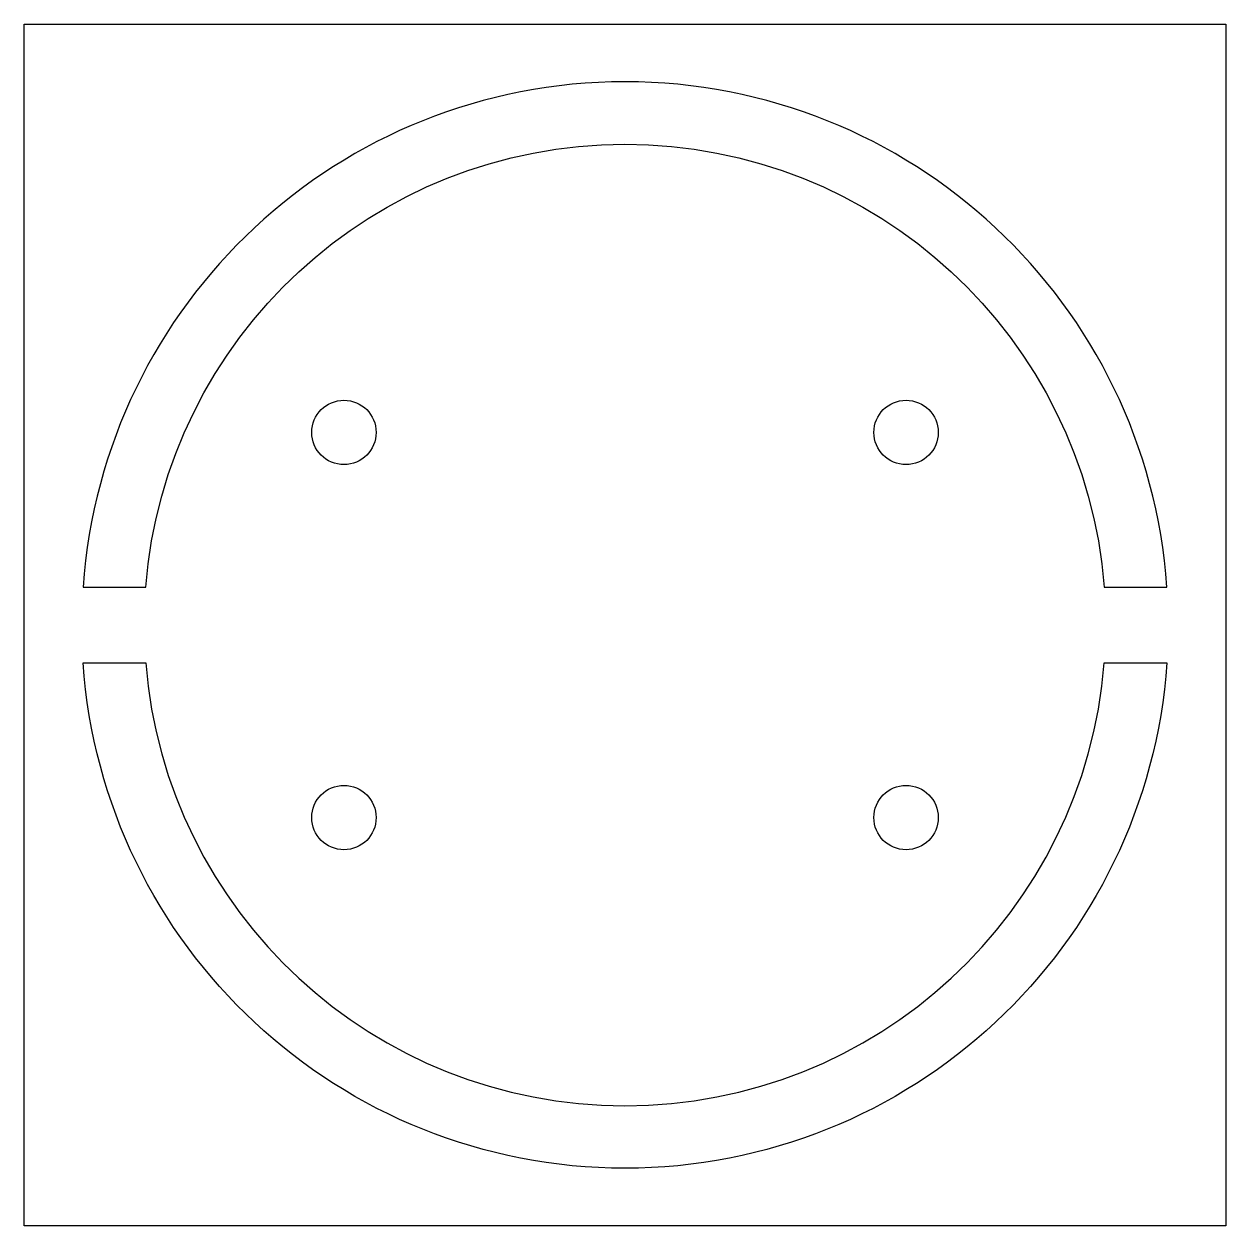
# Model space of a CAD drawing. Header units: millimetres. Extents: x -31.8 to 31.8, y -31.8 to 31.8.
import ezdxf

# ---------------------------------------------------------------- set-up
doc = ezdxf.new("R2010")
doc.units = ezdxf.units.MM
doc.layers.get('0').update_dxf_attribs({"linetype": 'CONTINUOUS'})

msp = doc.modelspace()

# ---------------------------------------------------------------- linework, layer by layer
msp.add_lwpolyline([(31.75, -31.75), (-31.75, -31.75), (-31.75, 31.75), (31.75, 31.75)], close=True)
for points in [[(25.321, 2), (28.63, 2, 0.932581), (-28.63, 2), (-25.321, 2, -0.924129)], [(28.63, -2, -0.932581), (-28.63, -2), (-25.321, -2, 0.924129), (25.321, -2)]]:
    msp.add_lwpolyline(points, format="xyb", close=True)
for centre in [(-14.848, 10.175), (14.848, 10.175), (-14.848, -10.175), (14.848, -10.175)]:
    msp.add_circle(centre, 1.7)

doc.saveas('drawing.dxf')
